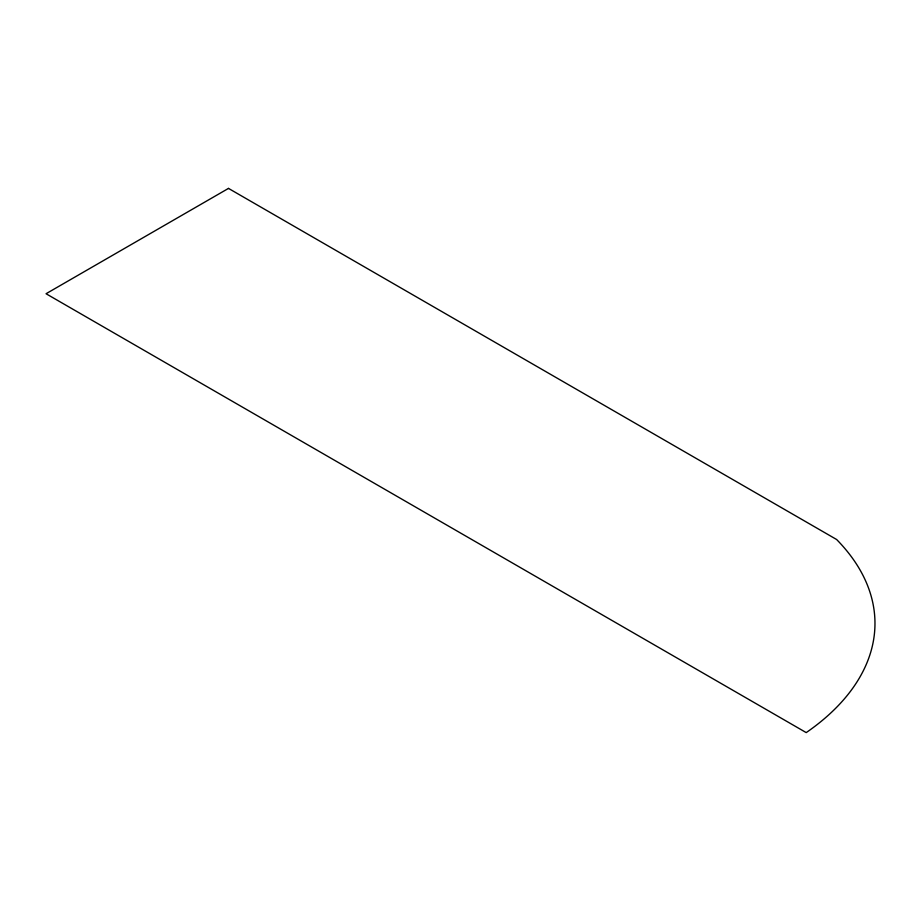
<?xml version="1.0" encoding="UTF-8"?>
<svg xmlns="http://www.w3.org/2000/svg" width="921" height="921" viewBox="0 0 921 921"><rect width="100%" height="100%" fill="white"/><g stroke="black" fill="none" stroke-linecap="round" stroke-linejoin="round"><path stroke-width="1.38" d="M228.489 188.402L46.05 293.73L806.209 732.598A294.513 170.028 0 0 0 836.613 539.499L228.489 188.402"/></g></svg>
